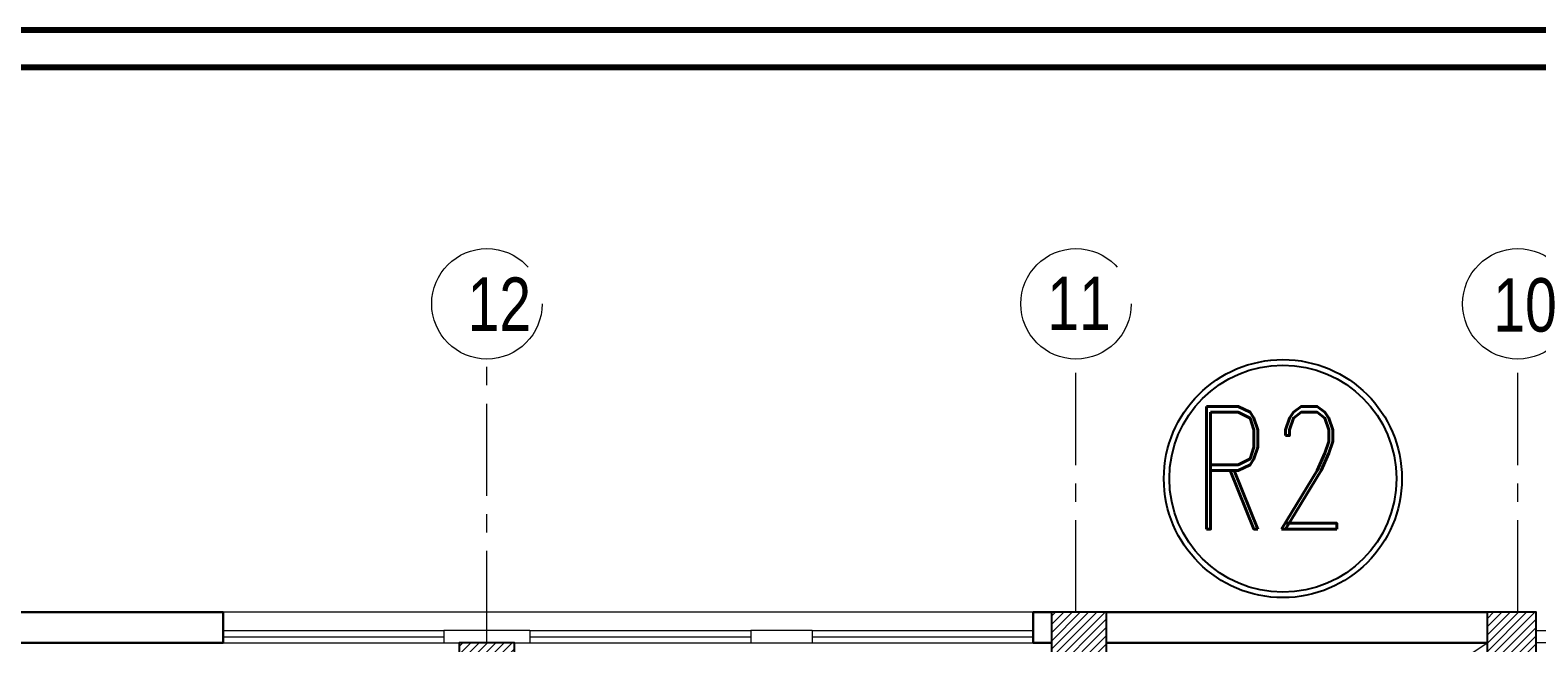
# Model space of a CAD drawing. Extents: x 800 to 995, y 398 to 804.
# Drawn here: x 862.54 to 874.81, y 635.37 to 640.36 of the extents above; entities that cross this region are included whole.
import ezdxf

# ---------------------------------------------------------------- set-up
doc = ezdxf.new("R2010")
doc.units = 0
doc.header["$MEASUREMENT"] = 0
doc.linetypes.add('CENTERX2', pattern=[4, 2.5, -0.5, 0.5, -0.5])
for name, color, linetype, lineweight in [('axis', 1, 'CENTERX2', 5), ('Column', 6, 'CONTINUOUS', 25), ('elev', 90, 'CONTINUOUS', 9), ('Elevation', 150, 'CONTINUOUS', 18), ('hatch', 252, 'CONTINUOUS', 9), ('P-TEXT', 1, 'CONTINUOUS', 25), ('txt in circle', 11, 'CONTINUOUS', 13), ('UG-BORDER', 20, 'CONTINUOUS', 80), ('Wall', 252, 'CONTINUOUS', 30), ('WINDOW', 252, 'CONTINUOUS', 5)]:
    doc.layers.add(name, color=color, linetype=linetype, lineweight=lineweight)
doc.styles.add('ROMANC', font='romand.shx')
doc.styles.add('SOSA2', font='SOSA.shx', dxfattribs={"width": 0.8})
pattern_1 = [(45, (1093.41557, 298.244082), (-0.0336759605, 0.0336759605), [])]

msp = doc.modelspace()

# ---------------------------------------------------------------- hatches: boundary and pattern name
at = {"layer": 'hatch'}
h = msp.add_hatch(dxfattribs=at)
h.set_pattern_fill('ANSI31', color=252, scale=0.015, style=0)
h.set_pattern_definition(pattern_1)
h.paths.add_polyline_path([(870.858, 634.166), (871.308, 634.166), (871.308, 635.616), (870.858, 635.616)])
h = msp.add_hatch(dxfattribs=at)
h.set_pattern_fill('ANSI31', color=252, scale=0.015, style=0)
h.set_pattern_definition(pattern_1)
h.paths.add_polyline_path([(874.408, 634.066), (874.808, 634.066), (874.808, 635.616), (874.408, 635.616)])
h = msp.add_hatch(dxfattribs=at)
h.set_pattern_fill('ANSI31', color=252, scale=0.015, style=0)
h.set_pattern_definition(pattern_1)
h.paths.add_polyline_path([(866.033, 634.066), (866.483, 634.066), (866.483, 635.366), (866.033, 635.366)])

# ---------------------------------------------------------------- linework, layer by layer
at = {"layer": 'axis', "color": 0, "ltscale": 0.3}
for p, q in [((866.258, 635.366), (866.258, 637.68)), ((871.058, 635.616), (871.058, 637.68)), ((874.658, 635.616), (874.658, 637.68))]:
    msp.add_line(p, q, dxfattribs=at)
at = {"layer": 'axis', "color": 0}
for centre in [(866.258, 638.13), (871.058, 638.13), (874.658, 638.13)]:
    msp.add_circle(centre, 0.45, dxfattribs=at)
at = {"layer": 'Column', "color": 252}
for points in [[(870.858, 634.166), (871.308, 634.166), (871.308, 635.616), (870.858, 635.616)], [(870.858, 634.166), (871.308, 634.166), (871.308, 635.616), (870.858, 635.616)], [(874.408, 634.066), (874.808, 634.066), (874.808, 635.616), (874.408, 635.616)], [(874.408, 634.066), (874.808, 634.066), (874.808, 635.616), (874.408, 635.616)], [(866.033, 634.066), (866.483, 634.066), (866.483, 635.366), (866.033, 635.366)]]:
    msp.add_lwpolyline(points, close=True, dxfattribs=at)
at = {"layer": 'elev', "color": 252, "linetype": 'Continuous'}
for p, q in [((874.808, 635.466), (874.958, 635.466)), ((874.808, 635.366), (874.808, 635.466)), ((874.958, 635.366), (874.808, 635.366))]:
    msp.add_line(p, q, dxfattribs=at)
at = {"layer": 'Elevation', "color": 252, "linetype": 'Continuous'}
for p, q in [((870.708, 635.616), (864.108, 635.616)), ((865.908, 635.466), (865.908, 635.366)), ((866.608, 635.466), (865.908, 635.466)), ((865.908, 635.366), (866.608, 635.366)), ((866.608, 635.466), (866.608, 635.366)), ((866.608, 635.466), (866.608, 635.366)), ((868.408, 635.466), (868.408, 635.366)), ((868.908, 635.466), (868.408, 635.466)), ((868.408, 635.366), (868.908, 635.366)), ((868.908, 635.466), (868.908, 635.366))]:
    msp.add_line(p, q, dxfattribs=at)
at = {"layer": 'hatch', "color": 252}
msp.add_line((872.908, 634.366), (874.408, 635.366), dxfattribs=at)
at = {"layer": 'P-TEXT', "color": 41}
for radius in [0.97, 0.925]:
    msp.add_circle((872.744, 636.705), radius, dxfattribs=at)
at = {"layer": 'UG-BORDER'}
for p, q in [((943.048, 640.361), (847.847, 640.361)), ((942.745, 640.057), (848.151, 640.057))]:
    msp.add_line(p, q, dxfattribs=at)
at = {"layer": 'Wall', "color": 252, "linetype": 'Continuous'}
for p, q in [((864.108, 635.616), (861.058, 635.616)), ((864.108, 635.616), (864.108, 635.366)), ((870.858, 635.616), (870.708, 635.616)), ((870.708, 635.366), (870.708, 635.616)), ((870.858, 635.616), (870.708, 635.616)), ((870.708, 635.366), (870.708, 635.616)), ((870.708, 635.616), (870.708, 635.366)), ((874.408, 635.616), (871.308, 635.616)), ((861.659, 635.366), (864.108, 635.366)), ((870.708, 635.366), (870.858, 635.366)), ((871.308, 635.366), (874.408, 635.366))]:
    msp.add_line(p, q, dxfattribs=at)
at = {"layer": 'WINDOW', "color": 252}
for p, q in [((864.108, 635.466), (865.908, 635.466)), ((864.108, 635.416), (865.908, 635.416)), ((864.108, 635.366), (865.908, 635.366)), ((866.608, 635.466), (868.408, 635.466)), ((866.608, 635.416), (868.408, 635.416)), ((866.608, 635.366), (868.408, 635.366)), ((868.908, 635.466), (870.708, 635.466)), ((868.908, 635.416), (870.708, 635.416)), ((868.908, 635.366), (870.708, 635.366))]:
    msp.add_line(p, q, dxfattribs=at)

# ---------------------------------------------------------------- texts
at = {"layer": 'P-TEXT', "color": 41, "style": 'ROMANC', "width": 0.75}
msp.add_text('R2', height=1, dxfattribs=at).set_placement((871.994, 636.294))
at = {"layer": 'txt in circle', "color": 0, "ltscale": 0.01, "char_height": 0.4355, "attachment_point": 5, "style": 'SOSA2'}
for s, insert in [('12', (866.359, 638.127)), ('11', (871.083, 638.133)), ('10', (874.717, 638.118))]:
    msp.add_mtext(s, dxfattribs=dict(at, insert=insert))

doc.saveas('drawing.dxf')
